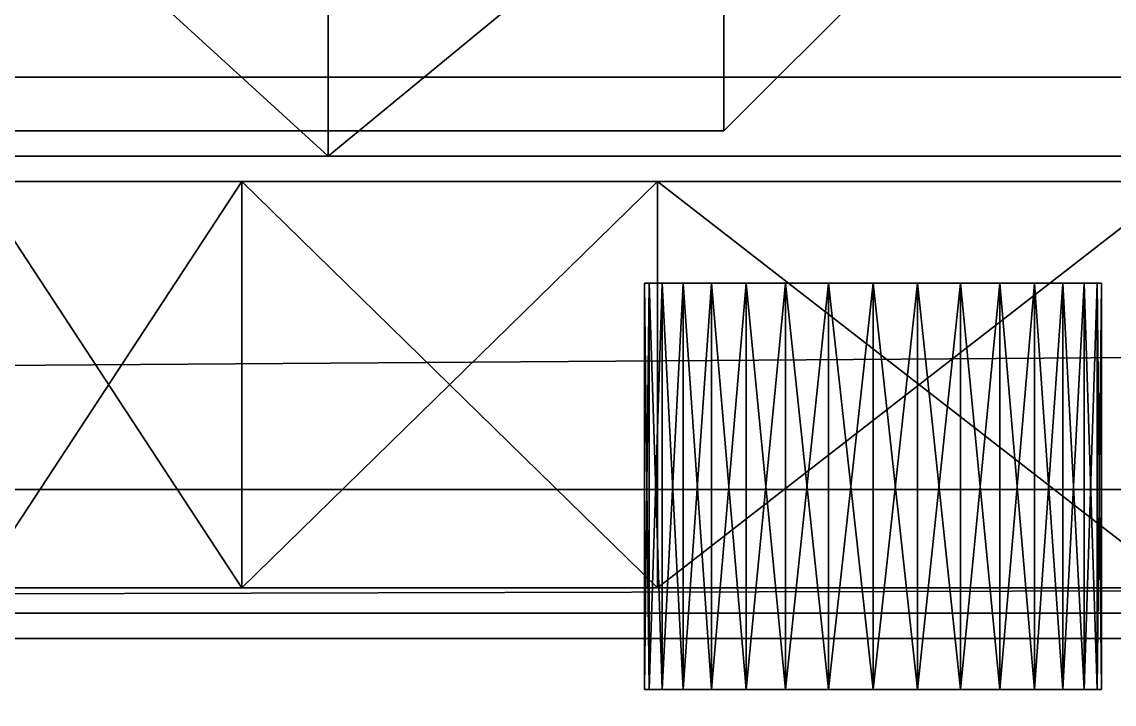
# Model space of a CAD drawing. Header units: millimetres. Extents: x -18 to 4450, y -985 to 970.
# Drawn here: x 1921.46 to 1964.5, y -878.58 to -851.71 of the extents above; entities that cross this region are included whole.
import ezdxf

# ---------------------------------------------------------------- set-up
doc = ezdxf.new("R2010")
doc.units = ezdxf.units.MM
for name, color, linetype in [('body__left_door_open_reference', 40, 'CONTINUOUS'), ('body__left_side_step_board', 7, 'CONTINUOUS'), ('body__left_side_step_tread_strip_5', 9, 'CONTINUOUS'), ('body__left_tub_top_capping', 40, 'CONTINUOUS'), ('hard_top__left_classic_rear_quarter_window_dark_inner_inset', 151, 'CONTINUOUS'), ('hard_top__left_front_window_rubber_seal', 250, 'CONTINUOUS'), ('hard_top__left_hardtop_rear_window_lower_screw_1', 9, 'CONTINUOUS'), ('hard_top__left_hardtop_rear_window_upper_screw_1', 9, 'CONTINUOUS'), ('hard_top__left_rear_window_rubber_seal', 250, 'CONTINUOUS'), ('hard_top__left_roof_drip_rail_outer_shadow', 8, 'CONTINUOUS')]:
    doc.layers.add(name, color=color, linetype=linetype)

msp = doc.modelspace()

# ---------------------------------------------------------------- linework, layer by layer
at = {"layer": 'body__left_door_open_reference'}
for points in [[(1194.700003, -875, 774.699986), (1194.700003, -875, 1595.299959), (1965.299964, -875, 1595.299959)], [(1194.700003, -875, 774.699986), (1965.299964, -875, 1595.299959), (1965.299964, -875, 774.699986)], [(1194.700003, -875, 774.699986), (1194.700003, -889.699996, 759.99999), (1965.299964, -889.699996, 759.99999)], [(1194.700003, -875, 774.699986), (1965.299964, -889.699996, 759.99999), (1965.299964, -875, 774.699986)], [(1194.700003, -875, 1595.299959), (1194.700003, -889.699996, 1610.000014), (1965.299964, -889.699996, 1610.000014)], [(1194.700003, -875, 1595.299959), (1965.299964, -889.699996, 1610.000014), (1965.299964, -875, 1595.299959)]]:
    msp.add_3dface(points, dxfattribs=at)
at = {"layer": 'body__left_side_step_board'}
for points in [[(1551.550031, -958.450019, 675.000012), (2648.449898, -958.450019, 675.000012), (2648.449898, -771.55, 675.000012)], [(1551.550031, -958.450019, 675.000012), (2648.449898, -771.55, 675.000012), (1551.550031, -771.55, 675.000012)], [(1551.550031, -958.450019, 620.000005), (1551.550031, -771.55, 620.000005), (2648.449898, -771.55, 620.000005)], [(1551.550031, -958.450019, 620.000005), (2648.449898, -771.55, 620.000005), (2648.449898, -958.450019, 620.000005)]]:
    msp.add_3dface(points, dxfattribs=at)
at = {"layer": 'body__left_side_step_tread_strip_5'}
for points in [[(1919.999957, -953.000009, 685.99999), (2049.999952, -953.000009, 685.99999), (2049.999952, -791.000009, 685.99999)], [(1919.999957, -953.000009, 685.99999), (2049.999952, -791.000009, 685.99999), (1919.999957, -791.000009, 685.99999)], [(1919.999957, -953.000009, 674.000025), (1919.999957, -791.000009, 674.000025), (2049.999952, -791.000009, 674.000025)], [(1919.999957, -953.000009, 674.000025), (2049.999952, -791.000009, 674.000025), (2049.999952, -953.000009, 674.000025)]]:
    msp.add_3dface(points, dxfattribs=at)
at = {"layer": 'body__left_tub_top_capping'}
for points in [[(1960.000038, -845.319986, 1334.179997), (1972.180009, -857.500017, 1334.179997), (1972.180009, -857.500017, 1367.820024)], [(1960.000038, -845.319986, 1334.179997), (1972.180009, -857.500017, 1367.820024), (1960.000038, -845.319986, 1367.820024)], [(1960.000038, -845.319986, 1334.179997), (1972.180009, -857.500017, 1334.179997), (1972.180009, -845.319986, 1322.000027)], [(1960.000038, -845.319986, 1367.820024), (1972.180009, -857.500017, 1367.820024), (1972.180009, -845.319986, 1379.999995)]]:
    msp.add_3dface(points, dxfattribs=at)
at = {"layer": 'hard_top__left_classic_rear_quarter_window_dark_inner_inset'}
for points in [[(2463.999987, -857.99998, 1539.000034), (1919.621825, -857.99998, 1516.132712), (1916.000009, -857.99998, 1651.000023)], [(2463.999987, -857.99998, 1539.000034), (1916.000009, -857.99998, 1651.000023), (1919.621825, -857.99998, 1673.867226)], [(2463.999987, -857.99998, 1539.000034), (1930.132747, -857.99998, 1495.503902), (1919.621825, -857.99998, 1516.132712)], [(2463.999987, -857.99998, 1539.000034), (1919.621825, -857.99998, 1673.867226), (1930.132747, -857.99998, 1694.496155)], [(1930.132747, -874.000013, 1694.496155), (1919.621825, -874.000013, 1673.867226), (1919.621825, -857.99998, 1673.867226)], [(1930.132747, -874.000013, 1694.496155), (1919.621825, -857.99998, 1673.867226), (1930.132747, -857.99998, 1694.496155)], [(1919.621825, -874.000013, 1516.132712), (1930.132747, -874.000013, 1495.503902), (1930.132747, -857.99998, 1495.503902)], [(1919.621825, -874.000013, 1516.132712), (1930.132747, -857.99998, 1495.503902), (1919.621825, -857.99998, 1516.132712)], [(2463.999987, -857.99998, 1539.000034), (1946.503878, -857.99998, 1479.132771), (1930.132747, -857.99998, 1495.503902)], [(2463.999987, -857.99998, 1539.000034), (1930.132747, -857.99998, 1694.496155), (1946.503878, -857.99998, 1710.867286)], [(1946.503878, -874.000013, 1710.867286), (1930.132747, -874.000013, 1694.496155), (1930.132747, -857.99998, 1694.496155)], [(1946.503878, -874.000013, 1710.867286), (1930.132747, -857.99998, 1694.496155), (1946.503878, -857.99998, 1710.867286)], [(1930.132747, -874.000013, 1495.503902), (1946.503878, -874.000013, 1479.132771), (1946.503878, -857.99998, 1479.132771)], [(1930.132747, -874.000013, 1495.503902), (1946.503878, -857.99998, 1479.132771), (1930.132747, -857.99998, 1495.503902)], [(2463.999987, -857.99998, 1539.000034), (1967.132688, -857.99998, 1468.62185), (1946.503878, -857.99998, 1479.132771)], [(2463.999987, -857.99998, 1539.000034), (1946.503878, -857.99998, 1710.867286), (1967.132688, -857.99998, 1721.378207)], [(1967.132688, -874.000013, 1721.378207), (1946.503878, -874.000013, 1710.867286), (1946.503878, -857.99998, 1710.867286)], [(1967.132688, -874.000013, 1721.378207), (1946.503878, -857.99998, 1710.867286), (1967.132688, -857.99998, 1721.378207)], [(1946.503878, -874.000013, 1479.132771), (1967.132688, -874.000013, 1468.62185), (1967.132688, -857.99998, 1468.62185)], [(1946.503878, -874.000013, 1479.132771), (1967.132688, -857.99998, 1468.62185), (1946.503878, -857.99998, 1479.132771)], [(2463.999987, -874.000013, 1651.000023), (1919.621825, -874.000013, 1673.867226), (1916.000009, -874.000013, 1651.000023)], [(2463.999987, -874.000013, 1651.000023), (1916.000009, -874.000013, 1651.000023), (1919.621825, -874.000013, 1516.132712)], [(2463.999987, -874.000013, 1651.000023), (1930.132747, -874.000013, 1694.496155), (1919.621825, -874.000013, 1673.867226)], [(2463.999987, -874.000013, 1651.000023), (1919.621825, -874.000013, 1516.132712), (1930.132747, -874.000013, 1495.503902)], [(2463.999987, -874.000013, 1651.000023), (1946.503878, -874.000013, 1710.867286), (1930.132747, -874.000013, 1694.496155)], [(2463.999987, -874.000013, 1651.000023), (1930.132747, -874.000013, 1495.503902), (1946.503878, -874.000013, 1479.132771)], [(2463.999987, -874.000013, 1651.000023), (1967.132688, -874.000013, 1721.378207), (1946.503878, -874.000013, 1710.867286)], [(2463.999987, -874.000013, 1651.000023), (1946.503878, -874.000013, 1479.132771), (1967.132688, -874.000013, 1468.62185)]]:
    msp.add_3dface(points, dxfattribs=at)
at = {"layer": 'hard_top__left_front_window_rubber_seal'}
for points in [[(1425.879955, -856.000006, 1440.879941), (1425.879955, -850.120008, 1434.999943), (1949.120045, -850.120008, 1434.999943)], [(1425.879955, -856.000006, 1440.879941), (1949.120045, -850.120008, 1434.999943), (1949.120045, -856.000006, 1440.879941)], [(1425.879955, -856.000006, 1784.119964), (1425.879955, -850.120008, 1789.999962), (1949.120045, -850.120008, 1789.999962)], [(1425.879955, -856.000006, 1784.119964), (1949.120045, -850.120008, 1789.999962), (1949.120045, -856.000006, 1784.119964)], [(1955.000043, -850.120008, 1440.879941), (1949.120045, -856.000006, 1440.879941), (1949.120045, -856.000006, 1784.119964)], [(1955.000043, -850.120008, 1440.879941), (1949.120045, -856.000006, 1784.119964), (1955.000043, -850.120008, 1784.119964)], [(1955.000043, -850.120008, 1440.879941), (1949.120045, -856.000006, 1440.879941), (1949.120045, -850.120008, 1434.999943)], [(1955.000043, -850.120008, 1784.119964), (1949.120045, -856.000006, 1784.119964), (1949.120045, -850.120008, 1789.999962)], [(1425.879955, -856.000006, 1440.879941), (1949.120045, -856.000006, 1440.879941), (1949.120045, -856.000006, 1784.119964)], [(1425.879955, -856.000006, 1440.879941), (1949.120045, -856.000006, 1784.119964), (1425.879955, -856.000006, 1784.119964)]]:
    msp.add_3dface(points, dxfattribs=at)
at = {"layer": 'hard_top__left_hardtop_rear_window_lower_screw_1'}
for points in [[(1946.172953, -878.000021, 1369.755864), (1946.172953, -861.999989, 1369.755864), (1945.99998, -861.999989, 1368.000031)], [(1946.172953, -878.000021, 1369.755864), (1945.99998, -861.999989, 1368.000031), (1945.99998, -878.000021, 1368.000031)], [(1955.000043, -861.999989, 1368.000031), (1946.172953, -861.999989, 1369.755864), (1945.99998, -861.999989, 1368.000031)], [(1945.99998, -878.000021, 1368.000031), (1945.99998, -861.999989, 1368.000031), (1946.172953, -861.999989, 1366.244197)], [(1945.99998, -878.000021, 1368.000031), (1946.172953, -861.999989, 1366.244197), (1946.172953, -878.000021, 1366.244197)], [(1955.000043, -861.999989, 1368.000031), (1945.99998, -861.999989, 1368.000031), (1946.172953, -861.999989, 1366.244197)], [(1946.685076, -878.000021, 1371.444106), (1946.685076, -861.999989, 1371.444106), (1946.172953, -861.999989, 1369.755864)], [(1946.685076, -878.000021, 1371.444106), (1946.172953, -861.999989, 1369.755864), (1946.172953, -878.000021, 1369.755864)], [(1955.000043, -861.999989, 1368.000031), (1946.685076, -861.999989, 1371.444106), (1946.172953, -861.999989, 1369.755864)], [(1946.172953, -878.000021, 1366.244197), (1946.172953, -861.999989, 1366.244197), (1946.685076, -861.999989, 1364.555836)], [(1946.172953, -878.000021, 1366.244197), (1946.685076, -861.999989, 1364.555836), (1946.685076, -878.000021, 1364.555836)], [(1955.000043, -861.999989, 1368.000031), (1946.172953, -861.999989, 1366.244197), (1946.685076, -861.999989, 1364.555836)], [(1947.516799, -878.000021, 1373.000145), (1947.516799, -861.999989, 1373.000145), (1946.685076, -861.999989, 1371.444106)], [(1947.516799, -878.000021, 1373.000145), (1946.685076, -861.999989, 1371.444106), (1946.685076, -878.000021, 1371.444106)], [(1955.000043, -861.999989, 1368.000031), (1947.516799, -861.999989, 1373.000145), (1946.685076, -861.999989, 1371.444106)], [(1946.685076, -878.000021, 1364.555836), (1946.685076, -861.999989, 1364.555836), (1947.516799, -861.999989, 1362.999916)], [(1946.685076, -878.000021, 1364.555836), (1947.516799, -861.999989, 1362.999916), (1947.516799, -878.000021, 1362.999916)], [(1955.000043, -861.999989, 1368.000031), (1946.685076, -861.999989, 1364.555836), (1947.516799, -861.999989, 1362.999916)], [(1948.636055, -878.000021, 1374.364018), (1948.636055, -861.999989, 1374.364018), (1947.516799, -861.999989, 1373.000145)], [(1948.636055, -878.000021, 1374.364018), (1947.516799, -861.999989, 1373.000145), (1947.516799, -878.000021, 1373.000145)], [(1955.000043, -861.999989, 1368.000031), (1948.636055, -861.999989, 1374.364018), (1947.516799, -861.999989, 1373.000145)], [(1947.516799, -878.000021, 1362.999916), (1947.516799, -861.999989, 1362.999916), (1948.636055, -861.999989, 1361.636043)], [(1947.516799, -878.000021, 1362.999916), (1948.636055, -861.999989, 1361.636043), (1948.636055, -878.000021, 1361.636043)], [(1955.000043, -861.999989, 1368.000031), (1947.516799, -861.999989, 1362.999916), (1948.636055, -861.999989, 1361.636043)], [(1949.999809, -878.000021, 1375.483274), (1949.999809, -861.999989, 1375.483274), (1948.636055, -861.999989, 1374.364018)], [(1949.999809, -878.000021, 1375.483274), (1948.636055, -861.999989, 1374.364018), (1948.636055, -878.000021, 1374.364018)], [(1955.000043, -861.999989, 1368.000031), (1949.999809, -861.999989, 1375.483274), (1948.636055, -861.999989, 1374.364018)], [(1948.636055, -878.000021, 1361.636043), (1948.636055, -861.999989, 1361.636043), (1949.999809, -861.999989, 1360.516787)], [(1948.636055, -878.000021, 1361.636043), (1949.999809, -861.999989, 1360.516787), (1949.999809, -878.000021, 1360.516787)], [(1955.000043, -861.999989, 1368.000031), (1948.636055, -861.999989, 1361.636043), (1949.999809, -861.999989, 1360.516787)], [(1951.555848, -878.000021, 1376.314878), (1951.555848, -861.999989, 1376.314878), (1949.999809, -861.999989, 1375.483274)], [(1951.555848, -878.000021, 1376.314878), (1949.999809, -861.999989, 1375.483274), (1949.999809, -878.000021, 1375.483274)], [(1955.000043, -861.999989, 1368.000031), (1951.555848, -861.999989, 1376.314878), (1949.999809, -861.999989, 1375.483274)], [(1949.999809, -878.000021, 1360.516787), (1949.999809, -861.999989, 1360.516787), (1951.555848, -861.999989, 1359.685063)], [(1949.999809, -878.000021, 1360.516787), (1951.555848, -861.999989, 1359.685063), (1951.555848, -878.000021, 1359.685063)], [(1955.000043, -861.999989, 1368.000031), (1949.999809, -861.999989, 1360.516787), (1951.555848, -861.999989, 1359.685063)], [(1953.244209, -878.000021, 1376.827121), (1953.244209, -861.999989, 1376.827121), (1951.555848, -861.999989, 1376.314878)], [(1953.244209, -878.000021, 1376.827121), (1951.555848, -861.999989, 1376.314878), (1951.555848, -878.000021, 1376.314878)], [(1955.000043, -861.999989, 1368.000031), (1953.244209, -861.999989, 1376.827121), (1951.555848, -861.999989, 1376.314878)], [(1951.555848, -878.000021, 1359.685063), (1951.555848, -861.999989, 1359.685063), (1953.244209, -861.999989, 1359.17294)], [(1951.555848, -878.000021, 1359.685063), (1953.244209, -861.999989, 1359.17294), (1953.244209, -878.000021, 1359.17294)], [(1955.000043, -861.999989, 1368.000031), (1951.555848, -861.999989, 1359.685063), (1953.244209, -861.999989, 1359.17294)], [(1955.000043, -878.000021, 1376.999974), (1955.000043, -861.999989, 1376.999974), (1953.244209, -861.999989, 1376.827121)], [(1955.000043, -878.000021, 1376.999974), (1953.244209, -861.999989, 1376.827121), (1953.244209, -878.000021, 1376.827121)], [(1955.000043, -861.999989, 1368.000031), (1955.000043, -861.999989, 1376.999974), (1953.244209, -861.999989, 1376.827121)], [(1953.244209, -878.000021, 1359.17294), (1953.244209, -861.999989, 1359.17294), (1955.000043, -861.999989, 1358.999968)], [(1953.244209, -878.000021, 1359.17294), (1955.000043, -861.999989, 1358.999968), (1955.000043, -878.000021, 1358.999968)], [(1955.000043, -861.999989, 1368.000031), (1953.244209, -861.999989, 1359.17294), (1955.000043, -861.999989, 1358.999968)], [(1955.000043, -861.999989, 1368.000031), (1963.999987, -861.999989, 1368.000031), (1963.827014, -861.999989, 1369.755864)], [(1955.000043, -861.999989, 1368.000031), (1963.827014, -861.999989, 1369.755864), (1963.314891, -861.999989, 1371.444106)], [(1955.000043, -861.999989, 1368.000031), (1963.314891, -861.999989, 1371.444106), (1962.483168, -861.999989, 1373.000145)], [(1955.000043, -861.999989, 1368.000031), (1962.483168, -861.999989, 1373.000145), (1961.363912, -861.999989, 1374.364018)], [(1955.000043, -861.999989, 1368.000031), (1961.363912, -861.999989, 1374.364018), (1960.000157, -861.999989, 1375.483274)], [(1955.000043, -861.999989, 1368.000031), (1960.000157, -861.999989, 1375.483274), (1958.444118, -861.999989, 1376.314878)], [(1955.000043, -861.999989, 1368.000031), (1958.444118, -861.999989, 1376.314878), (1956.755757, -861.999989, 1376.827121)], [(1956.755757, -878.000021, 1376.827121), (1956.755757, -861.999989, 1376.827121), (1955.000043, -861.999989, 1376.999974)], [(1956.755757, -878.000021, 1376.827121), (1955.000043, -861.999989, 1376.999974), (1955.000043, -878.000021, 1376.999974)], [(1955.000043, -861.999989, 1368.000031), (1956.755757, -861.999989, 1376.827121), (1955.000043, -861.999989, 1376.999974)], [(1955.000043, -878.000021, 1358.999968), (1955.000043, -861.999989, 1358.999968), (1956.755757, -861.999989, 1359.17294)], [(1955.000043, -878.000021, 1358.999968), (1956.755757, -861.999989, 1359.17294), (1956.755757, -878.000021, 1359.17294)], [(1955.000043, -861.999989, 1368.000031), (1955.000043, -861.999989, 1358.999968), (1956.755757, -861.999989, 1359.17294)], [(1955.000043, -861.999989, 1368.000031), (1956.755757, -861.999989, 1359.17294), (1958.444118, -861.999989, 1359.685063)], [(1955.000043, -861.999989, 1368.000031), (1958.444118, -861.999989, 1359.685063), (1960.000157, -861.999989, 1360.516787)], [(1955.000043, -861.999989, 1368.000031), (1960.000157, -861.999989, 1360.516787), (1961.363912, -861.999989, 1361.636043)], [(1955.000043, -861.999989, 1368.000031), (1961.363912, -861.999989, 1361.636043), (1962.483168, -861.999989, 1362.999916)], [(1955.000043, -861.999989, 1368.000031), (1962.483168, -861.999989, 1362.999916), (1963.314891, -861.999989, 1364.555836)], [(1955.000043, -861.999989, 1368.000031), (1963.314891, -861.999989, 1364.555836), (1963.827014, -861.999989, 1366.244197)], [(1955.000043, -861.999989, 1368.000031), (1963.827014, -861.999989, 1366.244197), (1963.999987, -861.999989, 1368.000031)], [(1958.444118, -878.000021, 1376.314878), (1958.444118, -861.999989, 1376.314878), (1956.755757, -861.999989, 1376.827121)], [(1958.444118, -878.000021, 1376.314878), (1956.755757, -861.999989, 1376.827121), (1956.755757, -878.000021, 1376.827121)], [(1956.755757, -878.000021, 1359.17294), (1956.755757, -861.999989, 1359.17294), (1958.444118, -861.999989, 1359.685063)], [(1956.755757, -878.000021, 1359.17294), (1958.444118, -861.999989, 1359.685063), (1958.444118, -878.000021, 1359.685063)], [(1960.000157, -878.000021, 1375.483274), (1960.000157, -861.999989, 1375.483274), (1958.444118, -861.999989, 1376.314878)], [(1960.000157, -878.000021, 1375.483274), (1958.444118, -861.999989, 1376.314878), (1958.444118, -878.000021, 1376.314878)], [(1958.444118, -878.000021, 1359.685063), (1958.444118, -861.999989, 1359.685063), (1960.000157, -861.999989, 1360.516787)], [(1958.444118, -878.000021, 1359.685063), (1960.000157, -861.999989, 1360.516787), (1960.000157, -878.000021, 1360.516787)], [(1961.363912, -878.000021, 1374.364018), (1961.363912, -861.999989, 1374.364018), (1960.000157, -861.999989, 1375.483274)], [(1961.363912, -878.000021, 1374.364018), (1960.000157, -861.999989, 1375.483274), (1960.000157, -878.000021, 1375.483274)], [(1960.000157, -878.000021, 1360.516787), (1960.000157, -861.999989, 1360.516787), (1961.363912, -861.999989, 1361.636043)], [(1960.000157, -878.000021, 1360.516787), (1961.363912, -861.999989, 1361.636043), (1961.363912, -878.000021, 1361.636043)], [(1962.483168, -878.000021, 1373.000145), (1962.483168, -861.999989, 1373.000145), (1961.363912, -861.999989, 1374.364018)], [(1962.483168, -878.000021, 1373.000145), (1961.363912, -861.999989, 1374.364018), (1961.363912, -878.000021, 1374.364018)], [(1961.363912, -878.000021, 1361.636043), (1961.363912, -861.999989, 1361.636043), (1962.483168, -861.999989, 1362.999916)], [(1961.363912, -878.000021, 1361.636043), (1962.483168, -861.999989, 1362.999916), (1962.483168, -878.000021, 1362.999916)], [(1963.314891, -878.000021, 1371.444106), (1963.314891, -861.999989, 1371.444106), (1962.483168, -861.999989, 1373.000145)], [(1963.314891, -878.000021, 1371.444106), (1962.483168, -861.999989, 1373.000145), (1962.483168, -878.000021, 1373.000145)], [(1962.483168, -878.000021, 1362.999916), (1962.483168, -861.999989, 1362.999916), (1963.314891, -861.999989, 1364.555836)], [(1962.483168, -878.000021, 1362.999916), (1963.314891, -861.999989, 1364.555836), (1963.314891, -878.000021, 1364.555836)], [(1963.827014, -878.000021, 1369.755864), (1963.827014, -861.999989, 1369.755864), (1963.314891, -861.999989, 1371.444106)], [(1963.827014, -878.000021, 1369.755864), (1963.314891, -861.999989, 1371.444106), (1963.314891, -878.000021, 1371.444106)], [(1963.314891, -878.000021, 1364.555836), (1963.314891, -861.999989, 1364.555836), (1963.827014, -861.999989, 1366.244197)], [(1963.314891, -878.000021, 1364.555836), (1963.827014, -861.999989, 1366.244197), (1963.827014, -878.000021, 1366.244197)], [(1963.999987, -878.000021, 1368.000031), (1963.999987, -861.999989, 1368.000031), (1963.827014, -861.999989, 1369.755864)], [(1963.999987, -878.000021, 1368.000031), (1963.827014, -861.999989, 1369.755864), (1963.827014, -878.000021, 1369.755864)], [(1963.827014, -878.000021, 1366.244197), (1963.827014, -861.999989, 1366.244197), (1963.999987, -861.999989, 1368.000031)], [(1963.827014, -878.000021, 1366.244197), (1963.999987, -861.999989, 1368.000031), (1963.999987, -878.000021, 1368.000031)], [(1955.000043, -878.000021, 1368.000031), (1945.99998, -878.000021, 1368.000031), (1946.172953, -878.000021, 1369.755864)], [(1955.000043, -878.000021, 1368.000031), (1946.172953, -878.000021, 1366.244197), (1945.99998, -878.000021, 1368.000031)], [(1955.000043, -878.000021, 1368.000031), (1946.172953, -878.000021, 1369.755864), (1946.685076, -878.000021, 1371.444106)], [(1955.000043, -878.000021, 1368.000031), (1946.685076, -878.000021, 1364.555836), (1946.172953, -878.000021, 1366.244197)], [(1955.000043, -878.000021, 1368.000031), (1946.685076, -878.000021, 1371.444106), (1947.516799, -878.000021, 1373.000145)], [(1955.000043, -878.000021, 1368.000031), (1947.516799, -878.000021, 1362.999916), (1946.685076, -878.000021, 1364.555836)], [(1955.000043, -878.000021, 1368.000031), (1947.516799, -878.000021, 1373.000145), (1948.636055, -878.000021, 1374.364018)], [(1955.000043, -878.000021, 1368.000031), (1948.636055, -878.000021, 1361.636043), (1947.516799, -878.000021, 1362.999916)], [(1955.000043, -878.000021, 1368.000031), (1948.636055, -878.000021, 1374.364018), (1949.999809, -878.000021, 1375.483274)], [(1955.000043, -878.000021, 1368.000031), (1949.999809, -878.000021, 1360.516787), (1948.636055, -878.000021, 1361.636043)], [(1955.000043, -878.000021, 1368.000031), (1949.999809, -878.000021, 1375.483274), (1951.555848, -878.000021, 1376.314878)], [(1955.000043, -878.000021, 1368.000031), (1951.555848, -878.000021, 1359.685063), (1949.999809, -878.000021, 1360.516787)], [(1955.000043, -878.000021, 1368.000031), (1951.555848, -878.000021, 1376.314878), (1953.244209, -878.000021, 1376.827121)], [(1955.000043, -878.000021, 1368.000031), (1953.244209, -878.000021, 1359.17294), (1951.555848, -878.000021, 1359.685063)], [(1955.000043, -878.000021, 1368.000031), (1953.244209, -878.000021, 1376.827121), (1955.000043, -878.000021, 1376.999974)], [(1955.000043, -878.000021, 1368.000031), (1955.000043, -878.000021, 1358.999968), (1953.244209, -878.000021, 1359.17294)], [(1955.000043, -878.000021, 1368.000031), (1963.827014, -878.000021, 1369.755864), (1963.999987, -878.000021, 1368.000031)], [(1955.000043, -878.000021, 1368.000031), (1963.314891, -878.000021, 1371.444106), (1963.827014, -878.000021, 1369.755864)], [(1955.000043, -878.000021, 1368.000031), (1962.483168, -878.000021, 1373.000145), (1963.314891, -878.000021, 1371.444106)], [(1955.000043, -878.000021, 1368.000031), (1961.363912, -878.000021, 1374.364018), (1962.483168, -878.000021, 1373.000145)], [(1955.000043, -878.000021, 1368.000031), (1960.000157, -878.000021, 1375.483274), (1961.363912, -878.000021, 1374.364018)], [(1955.000043, -878.000021, 1368.000031), (1958.444118, -878.000021, 1376.314878), (1960.000157, -878.000021, 1375.483274)], [(1955.000043, -878.000021, 1368.000031), (1956.755757, -878.000021, 1376.827121), (1958.444118, -878.000021, 1376.314878)], [(1955.000043, -878.000021, 1368.000031), (1955.000043, -878.000021, 1376.999974), (1956.755757, -878.000021, 1376.827121)], [(1955.000043, -878.000021, 1368.000031), (1956.755757, -878.000021, 1359.17294), (1955.000043, -878.000021, 1358.999968)], [(1955.000043, -878.000021, 1368.000031), (1958.444118, -878.000021, 1359.685063), (1956.755757, -878.000021, 1359.17294)], [(1955.000043, -878.000021, 1368.000031), (1960.000157, -878.000021, 1360.516787), (1958.444118, -878.000021, 1359.685063)], [(1955.000043, -878.000021, 1368.000031), (1961.363912, -878.000021, 1361.636043), (1960.000157, -878.000021, 1360.516787)], [(1955.000043, -878.000021, 1368.000031), (1962.483168, -878.000021, 1362.999916), (1961.363912, -878.000021, 1361.636043)], [(1955.000043, -878.000021, 1368.000031), (1963.314891, -878.000021, 1364.555836), (1962.483168, -878.000021, 1362.999916)], [(1955.000043, -878.000021, 1368.000031), (1963.827014, -878.000021, 1366.244197), (1963.314891, -878.000021, 1364.555836)], [(1955.000043, -878.000021, 1368.000031), (1963.999987, -878.000021, 1368.000031), (1963.827014, -878.000021, 1366.244197)]]:
    msp.add_3dface(points, dxfattribs=at)
at = {"layer": 'hard_top__left_hardtop_rear_window_upper_screw_1'}
for points in [[(1946.172953, -878.000021, 1725.755811), (1946.172953, -861.999989, 1725.755811), (1945.99998, -861.999989, 1723.999977)], [(1946.172953, -878.000021, 1725.755811), (1945.99998, -861.999989, 1723.999977), (1945.99998, -878.000021, 1723.999977)], [(1955.000043, -861.999989, 1723.999977), (1946.172953, -861.999989, 1725.755811), (1945.99998, -861.999989, 1723.999977)], [(1945.99998, -878.000021, 1723.999977), (1945.99998, -861.999989, 1723.999977), (1946.172953, -861.999989, 1722.244143)], [(1945.99998, -878.000021, 1723.999977), (1946.172953, -861.999989, 1722.244143), (1946.172953, -878.000021, 1722.244143)], [(1955.000043, -861.999989, 1723.999977), (1945.99998, -861.999989, 1723.999977), (1946.172953, -861.999989, 1722.244143)], [(1946.685076, -878.000021, 1727.444172), (1946.685076, -861.999989, 1727.444172), (1946.172953, -861.999989, 1725.755811)], [(1946.685076, -878.000021, 1727.444172), (1946.172953, -861.999989, 1725.755811), (1946.172953, -878.000021, 1725.755811)], [(1955.000043, -861.999989, 1723.999977), (1946.685076, -861.999989, 1727.444172), (1946.172953, -861.999989, 1725.755811)], [(1946.172953, -878.000021, 1722.244143), (1946.172953, -861.999989, 1722.244143), (1946.685076, -861.999989, 1720.555902)], [(1946.172953, -878.000021, 1722.244143), (1946.685076, -861.999989, 1720.555902), (1946.685076, -878.000021, 1720.555902)], [(1955.000043, -861.999989, 1723.999977), (1946.172953, -861.999989, 1722.244143), (1946.685076, -861.999989, 1720.555902)], [(1947.516799, -878.000021, 1729.000092), (1947.516799, -861.999989, 1729.000092), (1946.685076, -861.999989, 1727.444172)], [(1947.516799, -878.000021, 1729.000092), (1946.685076, -861.999989, 1727.444172), (1946.685076, -878.000021, 1727.444172)], [(1955.000043, -861.999989, 1723.999977), (1947.516799, -861.999989, 1729.000092), (1946.685076, -861.999989, 1727.444172)], [(1946.685076, -878.000021, 1720.555902), (1946.685076, -861.999989, 1720.555902), (1947.516799, -861.999989, 1718.999863)], [(1946.685076, -878.000021, 1720.555902), (1947.516799, -861.999989, 1718.999863), (1947.516799, -878.000021, 1718.999863)], [(1955.000043, -861.999989, 1723.999977), (1946.685076, -861.999989, 1720.555902), (1947.516799, -861.999989, 1718.999863)], [(1948.636055, -878.000021, 1730.363965), (1948.636055, -861.999989, 1730.363965), (1947.516799, -861.999989, 1729.000092)], [(1948.636055, -878.000021, 1730.363965), (1947.516799, -861.999989, 1729.000092), (1947.516799, -878.000021, 1729.000092)], [(1955.000043, -861.999989, 1723.999977), (1948.636055, -861.999989, 1730.363965), (1947.516799, -861.999989, 1729.000092)], [(1947.516799, -878.000021, 1718.999863), (1947.516799, -861.999989, 1718.999863), (1948.636055, -861.999989, 1717.635989)], [(1947.516799, -878.000021, 1718.999863), (1948.636055, -861.999989, 1717.635989), (1948.636055, -878.000021, 1717.635989)], [(1955.000043, -861.999989, 1723.999977), (1947.516799, -861.999989, 1718.999863), (1948.636055, -861.999989, 1717.635989)], [(1949.999809, -878.000021, 1731.483221), (1949.999809, -861.999989, 1731.483221), (1948.636055, -861.999989, 1730.363965)], [(1949.999809, -878.000021, 1731.483221), (1948.636055, -861.999989, 1730.363965), (1948.636055, -878.000021, 1730.363965)], [(1955.000043, -861.999989, 1723.999977), (1949.999809, -861.999989, 1731.483221), (1948.636055, -861.999989, 1730.363965)], [(1948.636055, -878.000021, 1717.635989), (1948.636055, -861.999989, 1717.635989), (1949.999809, -861.999989, 1716.516733)], [(1948.636055, -878.000021, 1717.635989), (1949.999809, -861.999989, 1716.516733), (1949.999809, -878.000021, 1716.516733)], [(1955.000043, -861.999989, 1723.999977), (1948.636055, -861.999989, 1717.635989), (1949.999809, -861.999989, 1716.516733)], [(1951.555848, -878.000021, 1732.314944), (1951.555848, -861.999989, 1732.314944), (1949.999809, -861.999989, 1731.483221)], [(1951.555848, -878.000021, 1732.314944), (1949.999809, -861.999989, 1731.483221), (1949.999809, -878.000021, 1731.483221)], [(1955.000043, -861.999989, 1723.999977), (1951.555848, -861.999989, 1732.314944), (1949.999809, -861.999989, 1731.483221)], [(1949.999809, -878.000021, 1716.516733), (1949.999809, -861.999989, 1716.516733), (1951.555848, -861.999989, 1715.685129)], [(1949.999809, -878.000021, 1716.516733), (1951.555848, -861.999989, 1715.685129), (1951.555848, -878.000021, 1715.685129)], [(1955.000043, -861.999989, 1723.999977), (1949.999809, -861.999989, 1716.516733), (1951.555848, -861.999989, 1715.685129)], [(1953.244209, -878.000021, 1732.827067), (1953.244209, -861.999989, 1732.827067), (1951.555848, -861.999989, 1732.314944)], [(1953.244209, -878.000021, 1732.827067), (1951.555848, -861.999989, 1732.314944), (1951.555848, -878.000021, 1732.314944)], [(1955.000043, -861.999989, 1723.999977), (1953.244209, -861.999989, 1732.827067), (1951.555848, -861.999989, 1732.314944)], [(1951.555848, -878.000021, 1715.685129), (1951.555848, -861.999989, 1715.685129), (1953.244209, -861.999989, 1715.172887)], [(1951.555848, -878.000021, 1715.685129), (1953.244209, -861.999989, 1715.172887), (1953.244209, -878.000021, 1715.172887)], [(1955.000043, -861.999989, 1723.999977), (1951.555848, -861.999989, 1715.685129), (1953.244209, -861.999989, 1715.172887)], [(1955.000043, -878.000021, 1733.00004), (1955.000043, -861.999989, 1733.00004), (1953.244209, -861.999989, 1732.827067)], [(1955.000043, -878.000021, 1733.00004), (1953.244209, -861.999989, 1732.827067), (1953.244209, -878.000021, 1732.827067)], [(1955.000043, -861.999989, 1723.999977), (1955.000043, -861.999989, 1733.00004), (1953.244209, -861.999989, 1732.827067)], [(1953.244209, -878.000021, 1715.172887), (1953.244209, -861.999989, 1715.172887), (1955.000043, -861.999989, 1715.000033)], [(1953.244209, -878.000021, 1715.172887), (1955.000043, -861.999989, 1715.000033), (1955.000043, -878.000021, 1715.000033)], [(1955.000043, -861.999989, 1723.999977), (1953.244209, -861.999989, 1715.172887), (1955.000043, -861.999989, 1715.000033)], [(1955.000043, -861.999989, 1723.999977), (1963.999987, -861.999989, 1723.999977), (1963.827014, -861.999989, 1725.755811)], [(1955.000043, -861.999989, 1723.999977), (1963.827014, -861.999989, 1725.755811), (1963.314891, -861.999989, 1727.444172)], [(1955.000043, -861.999989, 1723.999977), (1963.314891, -861.999989, 1727.444172), (1962.483168, -861.999989, 1729.000092)], [(1955.000043, -861.999989, 1723.999977), (1962.483168, -861.999989, 1729.000092), (1961.363912, -861.999989, 1730.363965)], [(1955.000043, -861.999989, 1723.999977), (1961.363912, -861.999989, 1730.363965), (1960.000157, -861.999989, 1731.483221)], [(1955.000043, -861.999989, 1723.999977), (1960.000157, -861.999989, 1731.483221), (1958.444118, -861.999989, 1732.314944)], [(1955.000043, -861.999989, 1723.999977), (1958.444118, -861.999989, 1732.314944), (1956.755757, -861.999989, 1732.827067)], [(1956.755757, -878.000021, 1732.827067), (1956.755757, -861.999989, 1732.827067), (1955.000043, -861.999989, 1733.00004)], [(1956.755757, -878.000021, 1732.827067), (1955.000043, -861.999989, 1733.00004), (1955.000043, -878.000021, 1733.00004)], [(1955.000043, -861.999989, 1723.999977), (1956.755757, -861.999989, 1732.827067), (1955.000043, -861.999989, 1733.00004)], [(1955.000043, -878.000021, 1715.000033), (1955.000043, -861.999989, 1715.000033), (1956.755757, -861.999989, 1715.172887)], [(1955.000043, -878.000021, 1715.000033), (1956.755757, -861.999989, 1715.172887), (1956.755757, -878.000021, 1715.172887)], [(1955.000043, -861.999989, 1723.999977), (1955.000043, -861.999989, 1715.000033), (1956.755757, -861.999989, 1715.172887)], [(1955.000043, -861.999989, 1723.999977), (1956.755757, -861.999989, 1715.172887), (1958.444118, -861.999989, 1715.685129)], [(1955.000043, -861.999989, 1723.999977), (1958.444118, -861.999989, 1715.685129), (1960.000157, -861.999989, 1716.516733)], [(1955.000043, -861.999989, 1723.999977), (1960.000157, -861.999989, 1716.516733), (1961.363912, -861.999989, 1717.635989)], [(1955.000043, -861.999989, 1723.999977), (1961.363912, -861.999989, 1717.635989), (1962.483168, -861.999989, 1718.999863)], [(1955.000043, -861.999989, 1723.999977), (1962.483168, -861.999989, 1718.999863), (1963.314891, -861.999989, 1720.555902)], [(1955.000043, -861.999989, 1723.999977), (1963.314891, -861.999989, 1720.555902), (1963.827014, -861.999989, 1722.244143)], [(1955.000043, -861.999989, 1723.999977), (1963.827014, -861.999989, 1722.244143), (1963.999987, -861.999989, 1723.999977)], [(1958.444118, -878.000021, 1732.314944), (1958.444118, -861.999989, 1732.314944), (1956.755757, -861.999989, 1732.827067)], [(1958.444118, -878.000021, 1732.314944), (1956.755757, -861.999989, 1732.827067), (1956.755757, -878.000021, 1732.827067)], [(1956.755757, -878.000021, 1715.172887), (1956.755757, -861.999989, 1715.172887), (1958.444118, -861.999989, 1715.685129)], [(1956.755757, -878.000021, 1715.172887), (1958.444118, -861.999989, 1715.685129), (1958.444118, -878.000021, 1715.685129)], [(1960.000157, -878.000021, 1731.483221), (1960.000157, -861.999989, 1731.483221), (1958.444118, -861.999989, 1732.314944)], [(1960.000157, -878.000021, 1731.483221), (1958.444118, -861.999989, 1732.314944), (1958.444118, -878.000021, 1732.314944)], [(1958.444118, -878.000021, 1715.685129), (1958.444118, -861.999989, 1715.685129), (1960.000157, -861.999989, 1716.516733)], [(1958.444118, -878.000021, 1715.685129), (1960.000157, -861.999989, 1716.516733), (1960.000157, -878.000021, 1716.516733)], [(1961.363912, -878.000021, 1730.363965), (1961.363912, -861.999989, 1730.363965), (1960.000157, -861.999989, 1731.483221)], [(1961.363912, -878.000021, 1730.363965), (1960.000157, -861.999989, 1731.483221), (1960.000157, -878.000021, 1731.483221)], [(1960.000157, -878.000021, 1716.516733), (1960.000157, -861.999989, 1716.516733), (1961.363912, -861.999989, 1717.635989)], [(1960.000157, -878.000021, 1716.516733), (1961.363912, -861.999989, 1717.635989), (1961.363912, -878.000021, 1717.635989)], [(1962.483168, -878.000021, 1729.000092), (1962.483168, -861.999989, 1729.000092), (1961.363912, -861.999989, 1730.363965)], [(1962.483168, -878.000021, 1729.000092), (1961.363912, -861.999989, 1730.363965), (1961.363912, -878.000021, 1730.363965)], [(1961.363912, -878.000021, 1717.635989), (1961.363912, -861.999989, 1717.635989), (1962.483168, -861.999989, 1718.999863)], [(1961.363912, -878.000021, 1717.635989), (1962.483168, -861.999989, 1718.999863), (1962.483168, -878.000021, 1718.999863)], [(1963.314891, -878.000021, 1727.444172), (1963.314891, -861.999989, 1727.444172), (1962.483168, -861.999989, 1729.000092)], [(1963.314891, -878.000021, 1727.444172), (1962.483168, -861.999989, 1729.000092), (1962.483168, -878.000021, 1729.000092)], [(1962.483168, -878.000021, 1718.999863), (1962.483168, -861.999989, 1718.999863), (1963.314891, -861.999989, 1720.555902)], [(1962.483168, -878.000021, 1718.999863), (1963.314891, -861.999989, 1720.555902), (1963.314891, -878.000021, 1720.555902)], [(1963.827014, -878.000021, 1725.755811), (1963.827014, -861.999989, 1725.755811), (1963.314891, -861.999989, 1727.444172)], [(1963.827014, -878.000021, 1725.755811), (1963.314891, -861.999989, 1727.444172), (1963.314891, -878.000021, 1727.444172)], [(1963.314891, -878.000021, 1720.555902), (1963.314891, -861.999989, 1720.555902), (1963.827014, -861.999989, 1722.244143)], [(1963.314891, -878.000021, 1720.555902), (1963.827014, -861.999989, 1722.244143), (1963.827014, -878.000021, 1722.244143)], [(1963.999987, -878.000021, 1723.999977), (1963.999987, -861.999989, 1723.999977), (1963.827014, -861.999989, 1725.755811)], [(1963.999987, -878.000021, 1723.999977), (1963.827014, -861.999989, 1725.755811), (1963.827014, -878.000021, 1725.755811)], [(1963.827014, -878.000021, 1722.244143), (1963.827014, -861.999989, 1722.244143), (1963.999987, -861.999989, 1723.999977)], [(1963.827014, -878.000021, 1722.244143), (1963.999987, -861.999989, 1723.999977), (1963.999987, -878.000021, 1723.999977)], [(1955.000043, -878.000021, 1723.999977), (1945.99998, -878.000021, 1723.999977), (1946.172953, -878.000021, 1725.755811)], [(1955.000043, -878.000021, 1723.999977), (1946.172953, -878.000021, 1722.244143), (1945.99998, -878.000021, 1723.999977)], [(1955.000043, -878.000021, 1723.999977), (1946.172953, -878.000021, 1725.755811), (1946.685076, -878.000021, 1727.444172)], [(1955.000043, -878.000021, 1723.999977), (1946.685076, -878.000021, 1720.555902), (1946.172953, -878.000021, 1722.244143)], [(1955.000043, -878.000021, 1723.999977), (1946.685076, -878.000021, 1727.444172), (1947.516799, -878.000021, 1729.000092)], [(1955.000043, -878.000021, 1723.999977), (1947.516799, -878.000021, 1718.999863), (1946.685076, -878.000021, 1720.555902)], [(1955.000043, -878.000021, 1723.999977), (1947.516799, -878.000021, 1729.000092), (1948.636055, -878.000021, 1730.363965)], [(1955.000043, -878.000021, 1723.999977), (1948.636055, -878.000021, 1717.635989), (1947.516799, -878.000021, 1718.999863)], [(1955.000043, -878.000021, 1723.999977), (1948.636055, -878.000021, 1730.363965), (1949.999809, -878.000021, 1731.483221)], [(1955.000043, -878.000021, 1723.999977), (1949.999809, -878.000021, 1716.516733), (1948.636055, -878.000021, 1717.635989)], [(1955.000043, -878.000021, 1723.999977), (1949.999809, -878.000021, 1731.483221), (1951.555848, -878.000021, 1732.314944)], [(1955.000043, -878.000021, 1723.999977), (1951.555848, -878.000021, 1715.685129), (1949.999809, -878.000021, 1716.516733)], [(1955.000043, -878.000021, 1723.999977), (1951.555848, -878.000021, 1732.314944), (1953.244209, -878.000021, 1732.827067)], [(1955.000043, -878.000021, 1723.999977), (1953.244209, -878.000021, 1715.172887), (1951.555848, -878.000021, 1715.685129)], [(1955.000043, -878.000021, 1723.999977), (1953.244209, -878.000021, 1732.827067), (1955.000043, -878.000021, 1733.00004)], [(1955.000043, -878.000021, 1723.999977), (1955.000043, -878.000021, 1715.000033), (1953.244209, -878.000021, 1715.172887)], [(1955.000043, -878.000021, 1723.999977), (1963.827014, -878.000021, 1725.755811), (1963.999987, -878.000021, 1723.999977)], [(1955.000043, -878.000021, 1723.999977), (1963.314891, -878.000021, 1727.444172), (1963.827014, -878.000021, 1725.755811)], [(1955.000043, -878.000021, 1723.999977), (1962.483168, -878.000021, 1729.000092), (1963.314891, -878.000021, 1727.444172)], [(1955.000043, -878.000021, 1723.999977), (1961.363912, -878.000021, 1730.363965), (1962.483168, -878.000021, 1729.000092)], [(1955.000043, -878.000021, 1723.999977), (1960.000157, -878.000021, 1731.483221), (1961.363912, -878.000021, 1730.363965)], [(1955.000043, -878.000021, 1723.999977), (1958.444118, -878.000021, 1732.314944), (1960.000157, -878.000021, 1731.483221)], [(1955.000043, -878.000021, 1723.999977), (1956.755757, -878.000021, 1732.827067), (1958.444118, -878.000021, 1732.314944)], [(1955.000043, -878.000021, 1723.999977), (1955.000043, -878.000021, 1733.00004), (1956.755757, -878.000021, 1732.827067)], [(1955.000043, -878.000021, 1723.999977), (1956.755757, -878.000021, 1715.172887), (1955.000043, -878.000021, 1715.000033)], [(1955.000043, -878.000021, 1723.999977), (1958.444118, -878.000021, 1715.685129), (1956.755757, -878.000021, 1715.172887)], [(1955.000043, -878.000021, 1723.999977), (1960.000157, -878.000021, 1716.516733), (1958.444118, -878.000021, 1715.685129)], [(1955.000043, -878.000021, 1723.999977), (1961.363912, -878.000021, 1717.635989), (1960.000157, -878.000021, 1716.516733)], [(1955.000043, -878.000021, 1723.999977), (1962.483168, -878.000021, 1718.999863), (1961.363912, -878.000021, 1717.635989)], [(1955.000043, -878.000021, 1723.999977), (1963.314891, -878.000021, 1720.555902), (1962.483168, -878.000021, 1718.999863)], [(1955.000043, -878.000021, 1723.999977), (1963.827014, -878.000021, 1722.244143), (1963.314891, -878.000021, 1720.555902)], [(1955.000043, -878.000021, 1723.999977), (1963.999987, -878.000021, 1723.999977), (1963.827014, -878.000021, 1722.244143)]]:
    msp.add_3dface(points, dxfattribs=at)
at = {"layer": 'hard_top__left_rear_window_rubber_seal'}
for points in [[(1933.536053, -856.999993, 1780.224681), (1900.641322, -856.999993, 1763.463974), (1900.641322, -827.000022, 1763.463974)], [(1933.536053, -856.999993, 1780.224681), (1900.641322, -827.000022, 1763.463974), (1933.536053, -827.000022, 1780.224681)], [(1900.641322, -856.999993, 1426.535964), (1933.536053, -856.999993, 1409.775376), (1933.536053, -827.000022, 1409.775376)], [(1900.641322, -856.999993, 1426.535964), (1933.536053, -827.000022, 1409.775376), (1900.641322, -827.000022, 1426.535964)], [(2410.000086, -856.999993, 1786.000013), (1933.536053, -856.999993, 1780.224681), (1933.536053, -827.000022, 1780.224681)], [(2410.000086, -856.999993, 1786.000013), (1933.536053, -827.000022, 1780.224681), (2410.000086, -827.000022, 1786.000013)], [(1933.536053, -856.999993, 1409.775376), (1970.000029, -856.999993, 1404.000044), (1970.000029, -827.000022, 1404.000044)], [(1933.536053, -856.999993, 1409.775376), (1970.000029, -827.000022, 1404.000044), (1933.536053, -827.000022, 1409.775376)], [(2528.000116, -856.999993, 1667.999983), (1857.775331, -856.999993, 1704.463959), (1851.999998, -856.999993, 1667.999983)], [(2528.000116, -856.999993, 1667.999983), (1851.999998, -856.999993, 1667.999983), (1857.775331, -856.999993, 1485.535979)], [(2528.000116, -856.999993, 1667.999983), (1874.536037, -856.999993, 1737.358689), (1857.775331, -856.999993, 1704.463959)], [(2528.000116, -856.999993, 1667.999983), (1857.775331, -856.999993, 1485.535979), (1874.536037, -856.999993, 1452.641368)], [(2528.000116, -856.999993, 1667.999983), (1900.641322, -856.999993, 1763.463974), (1874.536037, -856.999993, 1737.358689)], [(2528.000116, -856.999993, 1667.999983), (1874.536037, -856.999993, 1452.641368), (1900.641322, -856.999993, 1426.535964)], [(2528.000116, -856.999993, 1667.999983), (1933.536053, -856.999993, 1780.224681), (1900.641322, -856.999993, 1763.463974)], [(2528.000116, -856.999993, 1667.999983), (1900.641322, -856.999993, 1426.535964), (1933.536053, -856.999993, 1409.775376)], [(2528.000116, -856.999993, 1667.999983), (2410.000086, -856.999993, 1786.000013), (1933.536053, -856.999993, 1780.224681)], [(2528.000116, -856.999993, 1667.999983), (1933.536053, -856.999993, 1409.775376), (1970.000029, -856.999993, 1404.000044)]]:
    msp.add_3dface(points, dxfattribs=at)
at = {"layer": 'hard_top__left_roof_drip_rail_outer_shadow'}
for points in [[(1240.880013, -847.99999, 1789.880037), (1240.880013, -853.879988, 1784.000039), (3504.120111, -853.879988, 1784.000039)], [(1240.880013, -847.99999, 1789.880037), (3504.120111, -853.879988, 1784.000039), (3504.120111, -847.99999, 1789.880037)], [(1240.880013, -847.99999, 1808.120012), (1240.880013, -853.879988, 1814.00001), (3504.120111, -853.879988, 1814.00001)], [(1240.880013, -847.99999, 1808.120012), (3504.120111, -853.879988, 1814.00001), (3504.120111, -847.99999, 1808.120012)], [(1240.880013, -870.119989, 1814.00001), (3504.120111, -870.119989, 1814.00001), (3504.120111, -853.879988, 1814.00001)], [(1240.880013, -870.119989, 1814.00001), (3504.120111, -853.879988, 1814.00001), (1240.880013, -853.879988, 1814.00001)], [(1240.880013, -870.119989, 1784.000039), (1240.880013, -853.879988, 1784.000039), (3504.120111, -853.879988, 1784.000039)], [(1240.880013, -870.119989, 1784.000039), (3504.120111, -853.879988, 1784.000039), (3504.120111, -870.119989, 1784.000039)], [(1240.880013, -875.999987, 1789.880037), (1240.880013, -870.119989, 1784.000039), (3504.120111, -870.119989, 1784.000039)], [(1240.880013, -875.999987, 1789.880037), (3504.120111, -870.119989, 1784.000039), (3504.120111, -875.999987, 1789.880037)], [(1240.880013, -875.999987, 1808.120012), (1240.880013, -870.119989, 1814.00001), (3504.120111, -870.119989, 1814.00001)], [(1240.880013, -875.999987, 1808.120012), (3504.120111, -870.119989, 1814.00001), (3504.120111, -875.999987, 1808.120012)], [(1240.880013, -875.999987, 1789.880037), (3504.120111, -875.999987, 1789.880037), (3504.120111, -875.999987, 1808.120012)], [(1240.880013, -875.999987, 1789.880037), (3504.120111, -875.999987, 1808.120012), (1240.880013, -875.999987, 1808.120012)]]:
    msp.add_3dface(points, dxfattribs=at)

doc.saveas('drawing.dxf')
